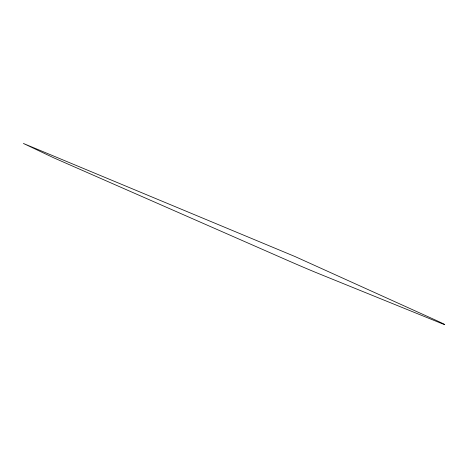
<?xml version="1.0" encoding="UTF-8"?>
<svg xmlns="http://www.w3.org/2000/svg" width="468" height="468" viewBox="0 0 468 468"><rect width="100%" height="100%" fill="white"/><g stroke="black" fill="none" stroke-linecap="round" stroke-linejoin="round"><path stroke-width="0.7" d="M439.815 322.756L319.012 273.757A38.774 0.86 23.5 0 1 286.907 260.109L53.902 157.897L23.4 143.46L294.98 256.528L431.824 318.41A32.883 0.573 23.6 0 1 439.815 322.756"/></g></svg>
